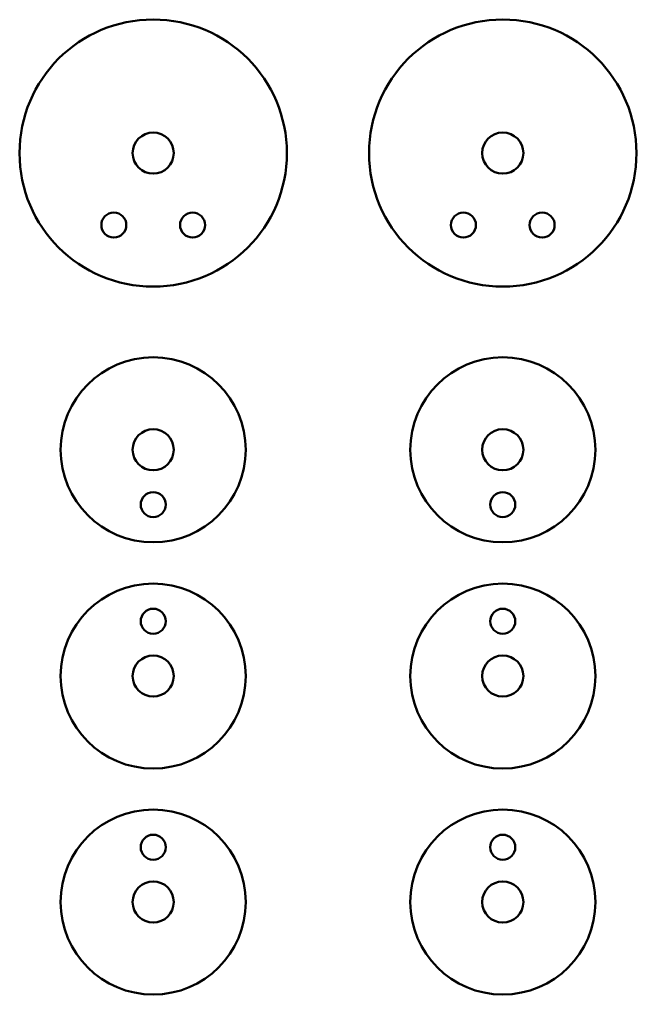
# Model space of a CAD drawing. Header units: inches. Extents: x 1117 to 1992, y -2324 to -585.
# Drawn here: x 1586.52 to 1616.52, y -1213.29 to -1165.85 of the extents above; entities that cross this region are included whole.
import ezdxf

# ---------------------------------------------------------------- set-up
doc = ezdxf.new("R2010")
doc.units = ezdxf.units.IN
doc.header["$MEASUREMENT"] = 0
doc.layers.add('Layer 1', color=7, linetype='Continuous')

# ---------------------------------------------------------------- blocks, each defined once
blk = doc.blocks.new('block 168')
at = {"layer": 'Layer 1', "color": 18, "lineweight": 50, "true_color": 0x010101}
for points in [[(1605.523, -1208.793), (1605.523, -1211.279), (1607.538, -1213.294), (1610.023, -1213.294), (1612.509, -1213.294), (1614.524, -1211.279), (1614.524, -1208.793), (1614.524, -1206.308), (1612.509, -1204.293), (1610.023, -1204.293), (1607.538, -1204.293), (1605.523, -1206.308), (1605.523, -1208.793)], [(1609.024, -1208.793), (1609.024, -1208.241), (1609.471, -1207.793), (1610.023, -1207.793), (1610.576, -1207.793), (1611.024, -1208.241), (1611.024, -1208.793), (1611.024, -1209.346), (1610.576, -1209.794), (1610.023, -1209.794), (1609.47, -1209.794), (1609.024, -1209.346), (1609.024, -1208.793)]]:
    blk.add_open_spline(points, degree=3, knots=[0, 0, 0, 0, 1, 1, 1, 2, 2, 2, 3, 3, 3, 4, 4, 4, 4], dxfattribs=at)
at = {"layer": 'Layer 1', "color": 240, "lineweight": 50, "true_color": 0xec2227}
blk.add_open_spline([(1610.024, -1205.518), (1610.359, -1205.518), (1610.631, -1205.79), (1610.631, -1206.126), (1610.631, -1206.461), (1610.359, -1206.733), (1610.024, -1206.733), (1609.688, -1206.733), (1609.416, -1206.461), (1609.416, -1206.126), (1609.416, -1205.79), (1609.688, -1205.518), (1610.024, -1205.518)], degree=3, knots=[0, 0, 0, 0, 1, 1, 1, 2, 2, 2, 3, 3, 3, 4, 4, 4, 4], dxfattribs=at)
blk = doc.blocks.new('block 169')
at = {"layer": 'Layer 1', "color": 18, "lineweight": 50, "true_color": 0x010101}
for points in [[(1605.523, -1197.798), (1605.523, -1200.284), (1607.538, -1202.298), (1610.023, -1202.298), (1612.509, -1202.298), (1614.524, -1200.284), (1614.524, -1197.798), (1614.524, -1195.313), (1612.509, -1193.298), (1610.023, -1193.298), (1607.538, -1193.298), (1605.523, -1195.313), (1605.523, -1197.798)], [(1609.024, -1197.798), (1609.024, -1197.246), (1609.471, -1196.799), (1610.023, -1196.799), (1610.576, -1196.799), (1611.024, -1197.246), (1611.024, -1197.798), (1611.024, -1198.351), (1610.576, -1198.798), (1610.023, -1198.798), (1609.47, -1198.799), (1609.024, -1198.351), (1609.024, -1197.798)]]:
    blk.add_open_spline(points, degree=3, knots=[0, 0, 0, 0, 1, 1, 1, 2, 2, 2, 3, 3, 3, 4, 4, 4, 4], dxfattribs=at)
at = {"layer": 'Layer 1', "color": 240, "lineweight": 50, "true_color": 0xec2227}
blk.add_open_spline([(1610.024, -1194.523), (1610.359, -1194.523), (1610.631, -1194.795), (1610.631, -1195.131), (1610.631, -1195.466), (1610.359, -1195.738), (1610.024, -1195.738), (1609.688, -1195.738), (1609.416, -1195.466), (1609.416, -1195.131), (1609.416, -1194.795), (1609.688, -1194.523), (1610.024, -1194.523)], degree=3, knots=[0, 0, 0, 0, 1, 1, 1, 2, 2, 2, 3, 3, 3, 4, 4, 4, 4], dxfattribs=at)
blk = doc.blocks.new('block 172')
at = {"layer": 'Layer 1', "color": 18, "lineweight": 50, "true_color": 0x010101}
for points in [[(1610.023, -1191.289), (1612.509, -1191.289), (1614.524, -1189.275), (1614.524, -1186.789), (1614.524, -1184.303), (1612.509, -1182.289), (1610.023, -1182.289), (1607.538, -1182.289), (1605.523, -1184.303), (1605.523, -1186.789), (1605.523, -1189.275), (1607.538, -1191.289), (1610.023, -1191.289)], [(1610.023, -1185.788), (1610.576, -1185.788), (1611.024, -1186.237), (1611.024, -1186.789), (1611.024, -1187.341), (1610.576, -1187.788), (1610.023, -1187.788), (1609.471, -1187.788), (1609.024, -1187.341), (1609.024, -1186.789), (1609.024, -1186.237), (1609.47, -1185.788), (1610.023, -1185.788)]]:
    blk.add_open_spline(points, degree=3, knots=[0, 0, 0, 0, 1, 1, 1, 2, 2, 2, 3, 3, 3, 4, 4, 4, 4], dxfattribs=at)
at = {"layer": 'Layer 1', "color": 240, "lineweight": 50, "true_color": 0xec2227}
blk.add_open_spline([(1610.024, -1188.849), (1610.359, -1188.849), (1610.631, -1189.121), (1610.631, -1189.456), (1610.631, -1189.792), (1610.359, -1190.063), (1610.024, -1190.063), (1609.688, -1190.063), (1609.416, -1189.792), (1609.416, -1189.456), (1609.416, -1189.121), (1609.688, -1188.849), (1610.024, -1188.849)], degree=3, knots=[0, 0, 0, 0, 1, 1, 1, 2, 2, 2, 3, 3, 3, 4, 4, 4, 4], dxfattribs=at)
blk = doc.blocks.new('block 173')
at = {"layer": 'Layer 1', "color": 18, "lineweight": 50, "true_color": 0x010101}
for points in [[(1610.023, -1178.851), (1613.614, -1178.851), (1616.524, -1175.942), (1616.524, -1172.351), (1616.524, -1168.761), (1613.614, -1165.851), (1610.023, -1165.851), (1606.433, -1165.851), (1603.523, -1168.762), (1603.523, -1172.351), (1603.523, -1175.942), (1606.433, -1178.851), (1610.023, -1178.851)], [(1610.023, -1171.351), (1610.576, -1171.351), (1611.024, -1171.799), (1611.024, -1172.351), (1611.024, -1172.903), (1610.576, -1173.351), (1610.023, -1173.351), (1609.471, -1173.351), (1609.024, -1172.903), (1609.024, -1172.351), (1609.024, -1171.799), (1609.47, -1171.351), (1610.023, -1171.351)]]:
    blk.add_open_spline(points, degree=3, knots=[0, 0, 0, 0, 1, 1, 1, 2, 2, 2, 3, 3, 3, 4, 4, 4, 4], dxfattribs=at)
at = {"layer": 'Layer 1', "color": 240, "lineweight": 50, "true_color": 0xec2227}
for points in [[(1608.11, -1175.245), (1608.445, -1175.245), (1608.717, -1175.517), (1608.717, -1175.852), (1608.717, -1176.188), (1608.445, -1176.46), (1608.11, -1176.46), (1607.774, -1176.46), (1607.502, -1176.188), (1607.502, -1175.852), (1607.502, -1175.517), (1607.774, -1175.245), (1608.11, -1175.245)], [(1611.938, -1175.245), (1612.273, -1175.245), (1612.545, -1175.517), (1612.545, -1175.852), (1612.545, -1176.188), (1612.273, -1176.46), (1611.938, -1176.46), (1611.602, -1176.46), (1611.33, -1176.188), (1611.33, -1175.852), (1611.33, -1175.517), (1611.602, -1175.245), (1611.938, -1175.245)]]:
    blk.add_open_spline(points, degree=3, knots=[0, 0, 0, 0, 1, 1, 1, 2, 2, 2, 3, 3, 3, 4, 4, 4, 4], dxfattribs=at)
blk = doc.blocks.new('block 175')
at = {"layer": 'Layer 1', "color": 18, "lineweight": 50, "true_color": 0x010101}
for points in [[(1588.523, -1208.793), (1588.523, -1211.279), (1590.538, -1213.294), (1593.023, -1213.294), (1595.509, -1213.294), (1597.524, -1211.279), (1597.524, -1208.793), (1597.524, -1206.308), (1595.509, -1204.293), (1593.023, -1204.293), (1590.538, -1204.293), (1588.523, -1206.308), (1588.523, -1208.793)], [(1592.023, -1208.793), (1592.023, -1208.241), (1592.47, -1207.793), (1593.023, -1207.793), (1593.576, -1207.793), (1594.023, -1208.241), (1594.023, -1208.793), (1594.023, -1209.346), (1593.576, -1209.794), (1593.023, -1209.794), (1592.47, -1209.794), (1592.023, -1209.346), (1592.023, -1208.793)]]:
    blk.add_open_spline(points, degree=3, knots=[0, 0, 0, 0, 1, 1, 1, 2, 2, 2, 3, 3, 3, 4, 4, 4, 4], dxfattribs=at)
at = {"layer": 'Layer 1', "color": 240, "lineweight": 50, "true_color": 0xec2227}
blk.add_open_spline([(1593.023, -1205.518), (1593.359, -1205.518), (1593.631, -1205.79), (1593.631, -1206.126), (1593.631, -1206.461), (1593.359, -1206.733), (1593.023, -1206.733), (1592.688, -1206.733), (1592.416, -1206.461), (1592.416, -1206.126), (1592.416, -1205.79), (1592.688, -1205.518), (1593.023, -1205.518)], degree=3, knots=[0, 0, 0, 0, 1, 1, 1, 2, 2, 2, 3, 3, 3, 4, 4, 4, 4], dxfattribs=at)
blk = doc.blocks.new('block 176')
at = {"layer": 'Layer 1', "color": 18, "lineweight": 50, "true_color": 0x010101}
for points in [[(1588.523, -1197.798), (1588.523, -1200.284), (1590.538, -1202.298), (1593.023, -1202.298), (1595.509, -1202.298), (1597.524, -1200.284), (1597.524, -1197.798), (1597.524, -1195.313), (1595.509, -1193.298), (1593.023, -1193.298), (1590.538, -1193.298), (1588.523, -1195.313), (1588.523, -1197.798)], [(1592.023, -1197.798), (1592.023, -1197.246), (1592.47, -1196.799), (1593.023, -1196.799), (1593.576, -1196.799), (1594.023, -1197.246), (1594.023, -1197.798), (1594.023, -1198.351), (1593.576, -1198.798), (1593.023, -1198.798), (1592.47, -1198.799), (1592.023, -1198.351), (1592.023, -1197.798)]]:
    blk.add_open_spline(points, degree=3, knots=[0, 0, 0, 0, 1, 1, 1, 2, 2, 2, 3, 3, 3, 4, 4, 4, 4], dxfattribs=at)
at = {"layer": 'Layer 1', "color": 240, "lineweight": 50, "true_color": 0xec2227}
blk.add_open_spline([(1593.023, -1194.523), (1593.359, -1194.523), (1593.631, -1194.795), (1593.631, -1195.131), (1593.631, -1195.466), (1593.359, -1195.738), (1593.023, -1195.738), (1592.688, -1195.738), (1592.416, -1195.466), (1592.416, -1195.131), (1592.416, -1194.795), (1592.688, -1194.523), (1593.023, -1194.523)], degree=3, knots=[0, 0, 0, 0, 1, 1, 1, 2, 2, 2, 3, 3, 3, 4, 4, 4, 4], dxfattribs=at)
blk = doc.blocks.new('block 179')
at = {"layer": 'Layer 1', "color": 18, "lineweight": 50, "true_color": 0x010101}
for points in [[(1593.023, -1191.289), (1595.509, -1191.289), (1597.524, -1189.275), (1597.524, -1186.789), (1597.524, -1184.303), (1595.509, -1182.289), (1593.023, -1182.289), (1590.538, -1182.289), (1588.523, -1184.303), (1588.523, -1186.789), (1588.523, -1189.275), (1590.538, -1191.289), (1593.023, -1191.289)], [(1593.023, -1185.788), (1593.576, -1185.788), (1594.023, -1186.237), (1594.023, -1186.789), (1594.023, -1187.341), (1593.576, -1187.788), (1593.023, -1187.788), (1592.47, -1187.788), (1592.023, -1187.341), (1592.023, -1186.789), (1592.023, -1186.237), (1592.47, -1185.788), (1593.023, -1185.788)]]:
    blk.add_open_spline(points, degree=3, knots=[0, 0, 0, 0, 1, 1, 1, 2, 2, 2, 3, 3, 3, 4, 4, 4, 4], dxfattribs=at)
at = {"layer": 'Layer 1', "color": 240, "lineweight": 50, "true_color": 0xec2227}
blk.add_open_spline([(1593.023, -1188.849), (1593.359, -1188.849), (1593.631, -1189.121), (1593.631, -1189.456), (1593.631, -1189.792), (1593.359, -1190.063), (1593.023, -1190.063), (1592.688, -1190.063), (1592.416, -1189.792), (1592.416, -1189.456), (1592.416, -1189.121), (1592.688, -1188.849), (1593.023, -1188.849)], degree=3, knots=[0, 0, 0, 0, 1, 1, 1, 2, 2, 2, 3, 3, 3, 4, 4, 4, 4], dxfattribs=at)
blk = doc.blocks.new('block 180')
at = {"layer": 'Layer 1', "color": 18, "lineweight": 50, "true_color": 0x010101}
for points in [[(1593.023, -1178.851), (1596.613, -1178.851), (1599.524, -1175.942), (1599.524, -1172.351), (1599.524, -1168.761), (1596.613, -1165.851), (1593.023, -1165.851), (1589.433, -1165.851), (1586.523, -1168.762), (1586.523, -1172.351), (1586.524, -1175.942), (1589.433, -1178.851), (1593.023, -1178.851)], [(1593.023, -1171.351), (1593.576, -1171.351), (1594.023, -1171.799), (1594.023, -1172.351), (1594.023, -1172.903), (1593.576, -1173.351), (1593.023, -1173.351), (1592.47, -1173.351), (1592.023, -1172.903), (1592.023, -1172.351), (1592.023, -1171.799), (1592.47, -1171.351), (1593.023, -1171.351)]]:
    blk.add_open_spline(points, degree=3, knots=[0, 0, 0, 0, 1, 1, 1, 2, 2, 2, 3, 3, 3, 4, 4, 4, 4], dxfattribs=at)
at = {"layer": 'Layer 1', "color": 240, "lineweight": 50, "true_color": 0xec2227}
for points in [[(1591.109, -1175.245), (1591.445, -1175.245), (1591.717, -1175.517), (1591.717, -1175.852), (1591.717, -1176.188), (1591.445, -1176.46), (1591.109, -1176.46), (1590.774, -1176.46), (1590.502, -1176.188), (1590.502, -1175.852), (1590.502, -1175.517), (1590.774, -1175.245), (1591.109, -1175.245)], [(1594.937, -1175.245), (1595.272, -1175.245), (1595.545, -1175.517), (1595.545, -1175.852), (1595.545, -1176.188), (1595.272, -1176.46), (1594.937, -1176.46), (1594.601, -1176.46), (1594.33, -1176.188), (1594.33, -1175.852), (1594.33, -1175.517), (1594.601, -1175.245), (1594.937, -1175.245)]]:
    blk.add_open_spline(points, degree=3, knots=[0, 0, 0, 0, 1, 1, 1, 2, 2, 2, 3, 3, 3, 4, 4, 4, 4], dxfattribs=at)

msp = doc.modelspace()

# ---------------------------------------------------------------- block references
at = {"layer": 'Layer 1'}
for name in ['block 180', 'block 173', 'block 179', 'block 172', 'block 176', 'block 169', 'block 175', 'block 168']:
    msp.add_blockref(name, (0, 0), dxfattribs=at)

doc.saveas('drawing.dxf')
